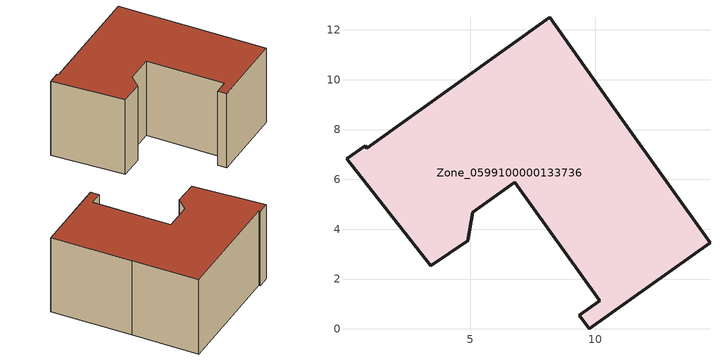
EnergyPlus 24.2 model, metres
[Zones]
Zone_0599100000133736
 floor ground (C_G): 0.77,7.35 0.83,7.26 8.18,12.51 11.08,8.4 14.61,3.46 9.76,0 9.37,0.55 10.19,1.13 6.78,5.89 5.09,4.68 4.9,3.55 3.41,2.53 0.03,6.83 z0
 wall outside (C_F): 11.08,8.4 8.18,12.51 0.83,7.26 0.77,7.35 0.03,6.83 3.41,2.53 4.9,3.55 5.09,4.68 6.78,5.89 10.19,1.13 9.37,0.55 9.76,0 14.61,3.46 11.08,8.4 z0:6.06
 roof outside (C_R): 8.18,12.51 0.83,7.26 0.77,7.35 0.03,6.83 3.41,2.53 4.9,3.55 5.09,4.68 6.78,5.89 10.19,1.13 9.37,0.55 9.76,0 14.61,3.46 11.08,8.4 z6.06
[BUILDING]
Pand.0599100000133736: North Axis=0; Terrain=City; Loads Convergence Tolerance Value=0.04; Temperature Convergence Tolerance Value=0.4; Solar Distribution=FullExterior; Maximum Number of Warmup Days=25; Minimum Number of Warmup Days=1
[Site:Location]
Rotterdam.The.Hague.AP_ZH_NLD Design_Conditions: Latitude=51.96; Longitude=4.45; Time Zone=1; Elevation=-4.5
[SITE:GROUNDTEMPERATURE:BUILDINGSURFACE]
18, 18, 18, 18, 18, 18, 18, 18, 18, 18, 18, 18
[MATERIAL] Thermal Absorptance=0.9; Solar Absorptance=0.7; Visible Absorptance=0.7
Name | Roughness | Thickness | Conductivity | Density | Specific Heat
G.TC.1975-1991 | MediumSmooth | 0.15 | 0.288461 | 540 | 1210
F.TC.1975-1991 | Rough | 0.3 | 0.230769 | 1920 | 840
R.TC.1975-1991 | MediumRough | 0.2 | 0.153846 | 1500 | 1000
[CONSTRUCTION]
C_G: G.TC.1975-1991
C_F: F.TC.1975-1991
C_R: R.TC.1975-1991
[ZONE]
Zone_0599100000133736: Type=1; Multiplier=1; Ceiling Height=Autocalculate; Volume=Autocalculate; Floor Area=autocalculate; Part of Total Floor Area=Yes
[ZONEINFILTRATION:DESIGNFLOWRATE]
Infil_Zone_0599100000133736: Zone or ZoneList or Space or SpaceList=Zone_0599100000133736; Schedule=AlwaysOn; Design Flow Rate Calculation Method=Flow/Area; Flow Rate per Floor Area=0.003; Constant Term Coefficient=1; Temperature Term Coefficient=0; Velocity Term Coefficient=0; Velocity Squared Term Coefficient=0
[HVACTEMPLATE:ZONE:IDEALLOADSAIRSYSTEM]
Zone_0599100000133736: Maximum Heating Supply Air Temperature=50; Minimum Cooling Supply Air Temperature=13; Maximum Heating Supply Air Humidity Ratio=0.0156; Minimum Cooling Supply Air Humidity Ratio=0.0077; Heating Limit=NoLimit; Cooling Limit=NoLimit; Dehumidification Control Type=ConstantSensibleHeatRatio; Cooling Sensible Heat Ratio=0.7; Dehumidification Setpoint=60; Humidification Control Type=None; Humidification Setpoint=30; Outdoor Air Method=None; Outdoor Air Flow Rate per Person=0.00944; Outdoor Air Flow Rate per Zone Floor Area=0; Outdoor Air Flow Rate per Zone=0; Demand Controlled Ventilation Type=None; Outdoor Air Economizer Type=NoEconomizer; Heat Recovery Type=None; Sensible Heat Recovery Effectiveness=0.7; Latent Heat Recovery Effectiveness=0.65
[ZONECONTROL:THERMOSTAT]
ThermostatControl_Zone_0599100000133736: Zone or ZoneList=Zone_0599100000133736; Control Type Schedule=DualSetpointControlType; Control 1=Thermostat_Zone_0599100000133736; Temperature Difference Between Cutout And Setpoint=0
[THERMOSTATSETPOINT:DUALSETPOINT]
Thermostat_Zone_0599100000133736: Heating Setpoint Temperature Schedule=HeatingSetpoint_Zone_0599100000133736; Cooling Setpoint Temperature Schedule=CoolingSetpoint_Zone_0599100000133736
[SCHEDULE:COMPACT]
HeatingSetpoint_Zone_0599100000133736: Through: 12/31, For: AllDays, Until: 24:00, 21
CoolingSetpoint_Zone_0599100000133736: Through: 12/31, For: AllDays, Until: 24:00, 24
DualSetpointControlType: Through: 12/31, For: AllDays, Until: 24:00, 4
AlwaysOn: Through: 12/31, For: AllDays, Until: 24:00, 1
